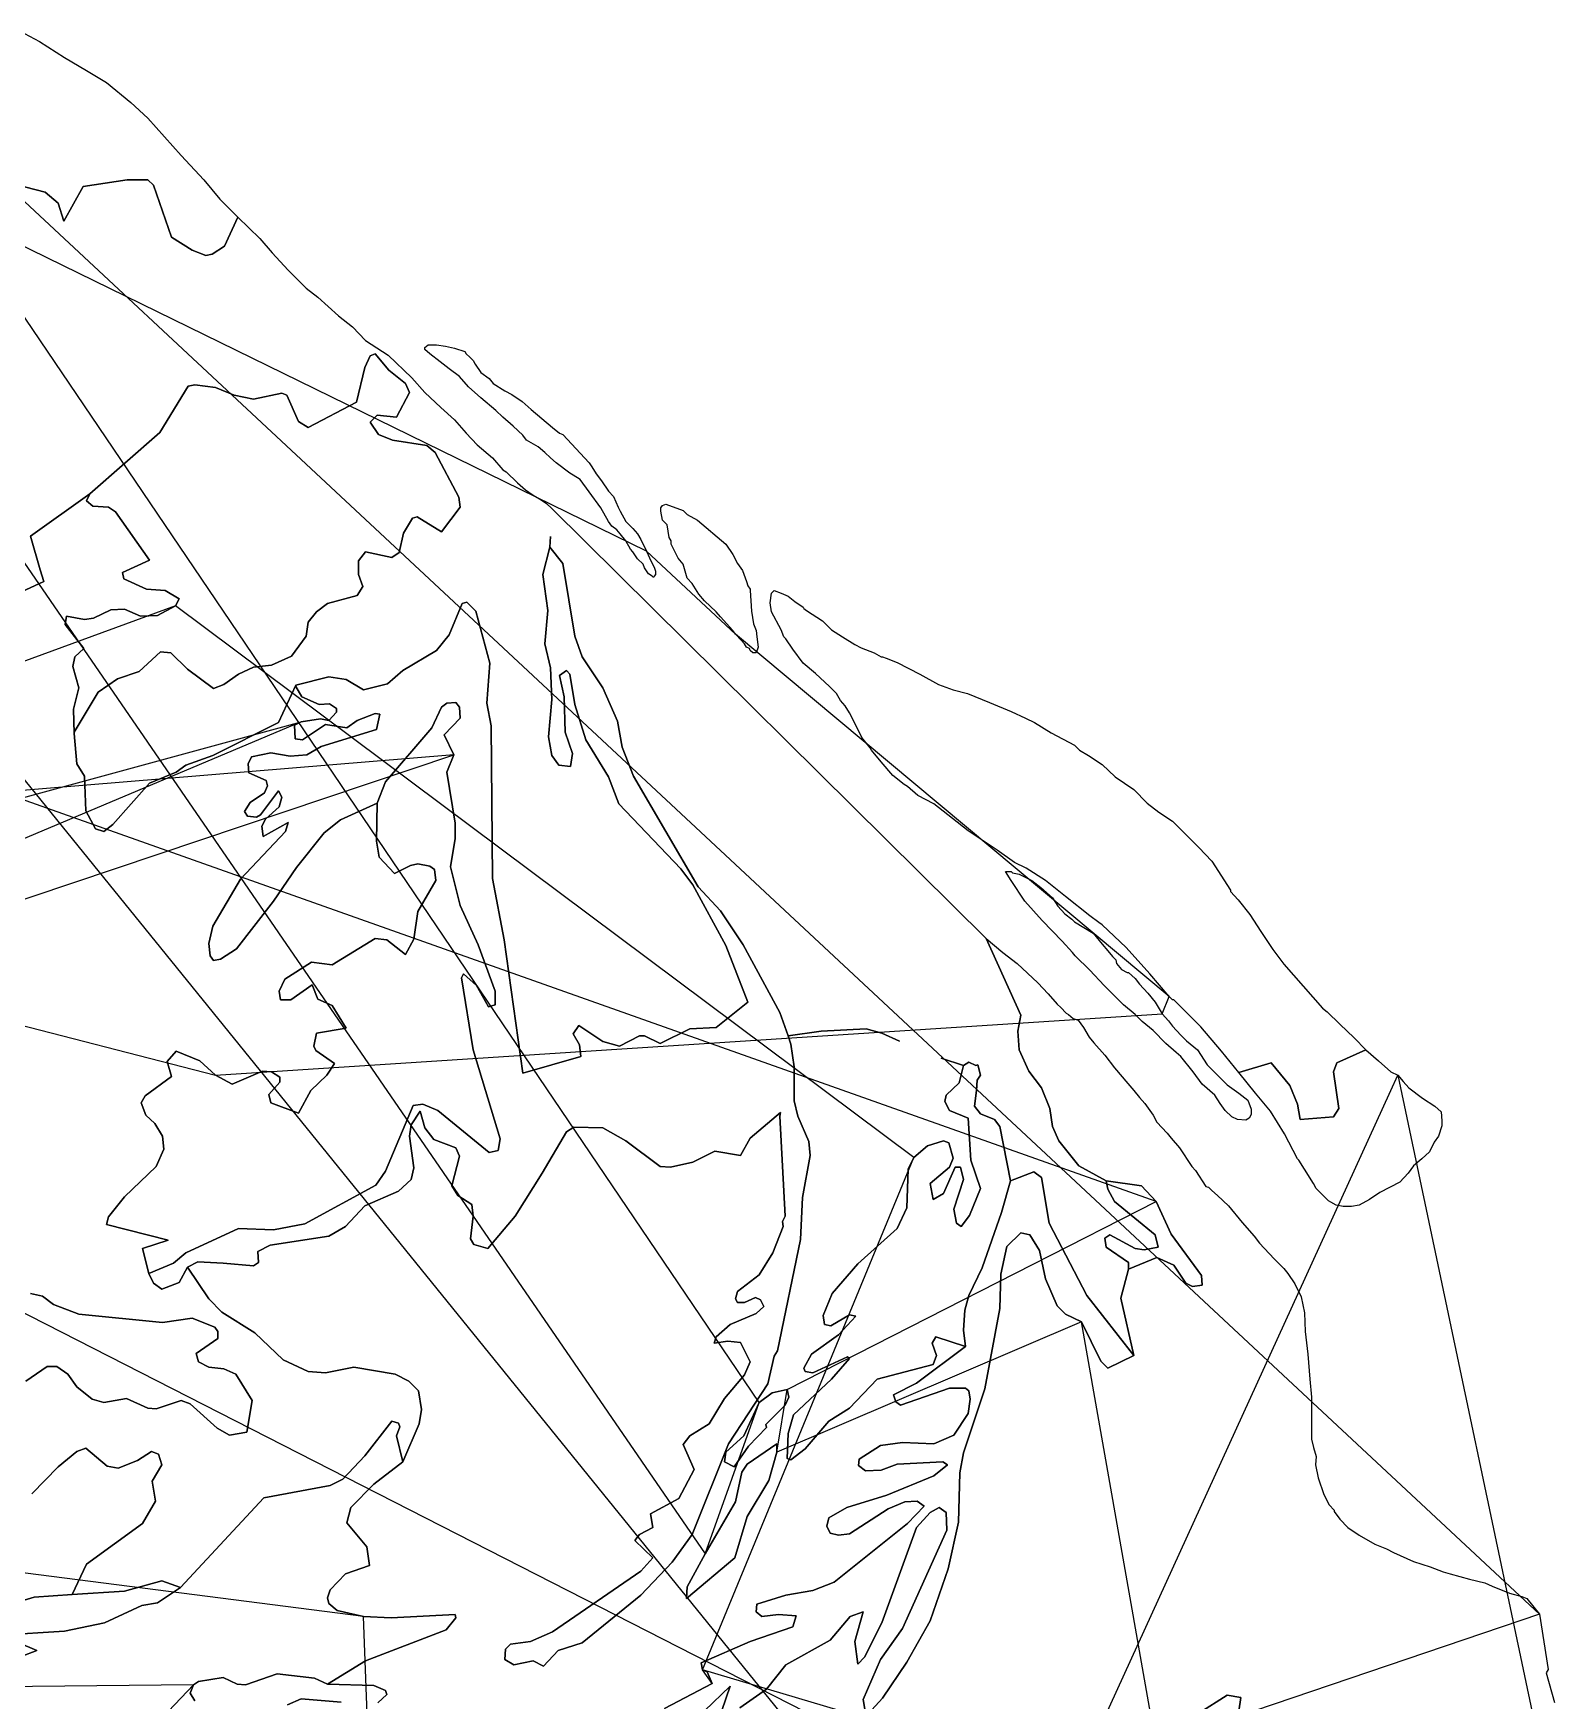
# Model space of a CAD drawing. Header units: metres. Extents: x 604421 to 673112, y 1053712 to 1114253.
# Drawn here: x 637908 to 672276, y 1074910 to 1112574 of the extents above; entities that cross this region are included whole.
import ezdxf

# ---------------------------------------------------------------- set-up
doc = ezdxf.new("R2010")
doc.units = ezdxf.units.M

msp = doc.modelspace()

# ---------------------------------------------------------------- linework, layer by layer
for points in [[(637705.69, 1112574.05), (638048.89, 1112387.05), (638610.39, 1112029.05), (639109.49, 1111732.05), (639561.79, 1111467.05), (640107.79, 1111015.05), (640497.69, 1110656.05), (641246.39, 1109814.05), (641761.09, 1109268.05), (642119.79, 1108831.05), (642525.39, 1108425.05), (642228.99, 1107770.05), (641948.28, 1107583.05), (641807.89, 1107552.05), (641495.99, 1107677.05), (641027.99, 1107973.05), (640622.48, 1109143.05), (640497.69, 1109268.05), (640029.79, 1109268.05), (639031.49, 1109112.05), (638594.79, 1108332.05), (638469.99, 1108737.05), (638173.69, 1108987.05), (637502.99, 1109159.05)], [(634249.6363, 1111991.3527), (671930.839, 1076865.1557), (672132.5235, 1075613.2018), (672087.6611, 1075539.0525), (672275.7684, 1074870.2325)], [(633122.3443, 1107267.5715), (653084.99, 1078229.05), (652679.39, 1077480.05), (652663.79, 1077215.05), (653755.69, 1078135.05), (654036.39, 1079071.05), (654519.99, 1079882.05), (654707.09, 1080521.05), (654707.09, 1080709.04), (654036.39, 1080256.05), (653911.69, 1080069.05), (653771.29, 1079398.05), (653084.99, 1078229.05), (654301.59, 1081644.05), (653958.39, 1080896.05), (653552.89, 1080521.05), (653521.69, 1080303.05), (653740.09, 1080194.05), (654067.59, 1080662.05), (654473.19, 1081083.05), (654457.49, 1081145.05), (654894.28, 1081582.05), (654972.29, 1081769.05), (654941.09, 1081941.05), (654597.89, 1081863.05), (654301.59, 1081644.05), (634905.7485, 1110287.3626)], [(637502.99, 1109159.05), (638173.69, 1108987.05), (638469.99, 1108737.05), (638594.79, 1108332.05), (639031.49, 1109112.05), (640029.79, 1109268.05), (640497.69, 1109268.05), (640622.48, 1109143.05), (641027.99, 1107973.05), (641495.99, 1107677.05), (641807.89, 1107552.05), (641948.28, 1107583.05), (642228.99, 1107770.05), (642525.39, 1108425.05), (643024.49, 1107942.05), (643305.29, 1107614.05), (643663.99, 1107224.05), (644069.49, 1106819.05), (644334.69, 1106616.05), (644802.69, 1106195.05), (645114.59, 1105945.05), (645410.99, 1105633.05), (645925.69, 1105306.05), (646455.99, 1104791.05), (646752.29, 1104464.05), (647111.09, 1104121.05), (647422.99, 1103840.05), (647688.19, 1103543.05), (647937.79, 1103278.05), (648280.89, 1102982.05), (648514.79, 1102717.05), (648592.79, 1102670.05), (648842.39, 1102420.05), (649029.58, 1102264.05), (649201.19, 1102140.05), (649341.49, 1102062.05), (649497.49, 1101952.05), (649622.29, 1101843.05), (649622.2874, 1101842.993), (659433.17, 1092126.02), (660213.05, 1090395.01), (660150.67, 1090036.07), (660181.91, 1089615.04), (660400.2, 1089131.02), (660680.97, 1088757.1), (660868.17, 1088289.09), (660930.61, 1087883.02), (661071.01, 1087556.04), (661523.3, 1086994.08), (662147.18, 1086651.09), (662178.28, 1086464.09), (662334.3, 1086183.08), (663254.63, 1085435.07), (663316.97, 1085154.09), (663004.95, 1085091.1), (662802.31, 1085123.06), (662225.15, 1085435.06), (662116.02, 1085357.05), (662147.19, 1085154.02), (662646.28, 1084811.03), (662646.31, 1084655.09), (662474.66, 1084000.02), (662771.08, 1082705), (661710.46, 1084062.03), (660852.62, 1085700.01), (660680.95, 1086729.05), (660509.4, 1086854.04), (659979.07, 1086651.01), (659745.23, 1087883.04), (659620.28, 1088039), (659308.35, 1088164.07), (659167.97, 1088336.1), (659214.79, 1088694.09), (659230.35, 1088928.07), (659308.4, 1089038.01), (659245.96, 1089272.1), (659199.19, 1089256.08), (659043.33, 1089334.04), (658918.52, 1089256.08), (658419.6368, 1089425.089), (658918.49, 1089256.05), (658824.89, 1088866.05), (658528.49, 1088585.05), (658497.29, 1088445.05), (658606.49, 1088242.05), (659027.69, 1088071.05), (659089.98, 1087119.05), (659308.38, 1086480.05), (659058.79, 1085871.05), (658871.68, 1085622.05), (658762.48, 1085700.05), (658700.09, 1086012.05), (658918.49, 1086682.05), (658856.09, 1086963.05), (658731.29, 1086963.05), (658466.19, 1086370.05), (658232.19, 1086230.05), (658169.79, 1086589.05), (658606.49, 1086963.05), (658684.49, 1087166.05), (658590.89, 1087509.05), (658466.19, 1087556.05), (658107.39, 1087447.05), (657795.49, 1087182.05), (657670.69, 1086916.05), (657639.49, 1086043.05), (657421.09, 1085575.05), (656531.99, 1084779.05), (655954.89, 1084109.05), (655752.19, 1083610.05), (655783.29, 1083407.05), (655923.69, 1083376.05), (656344.79, 1083625.05), (656485.19, 1083594.05), (656095.29, 1083173.05), (655486.99, 1082736.05), (655315.39, 1082424.05), (655346.59, 1082346.05), (655518.19, 1082315.05), (656298.09, 1082674.04), (656344.79, 1082643.05), (655939.29, 1082175.05), (655081.49, 1081364.05), (654956.69, 1080942.05), (654941.09, 1080381.05), (655019.09, 1080350.05), (655346.59, 1080599.05), (655876.99, 1081223.05), (656344.79, 1081520.05), (656968.79, 1082175.05), (658232.19, 1082502.05), (658310.19, 1082705.05), (658216.58, 1082986.05), (658294.59, 1083126.05), (658965.29, 1082908.05), (657857.79, 1082081.05), (657343.09, 1081816.05), (657389.89, 1081660.05), (657499.09, 1081582.05), (658606.49, 1081972.05), (658965.29, 1081972.05), (659043.29, 1081910.05), (659074.49, 1081722.05), (659027.69, 1081395.05), (658700.09, 1080911.05), (658247.79, 1080709.04), (657545.88, 1080740.05), (657046.79, 1080677.05), (656563.19, 1080365.04), (656547.69, 1080225.05), (656703.59, 1080100.05), (657062.29, 1080116.05), (657421.09, 1080256.05), (658450.49, 1080303.05), (658559.69, 1080241.05), (658247.79, 1079991.05), (657187.19, 1079554.05), (656282.49, 1079274.05), (655876.99, 1079040.05), (655830.19, 1078852.05), (655908.19, 1078696.05), (656095.29, 1078650.05), (656344.79, 1078681.05), (657218.29, 1079242.05), (657592.69, 1079398.05), (657873.38, 1079414.05), (658029.39, 1079305.05), (657655.08, 1078915.05), (656001.69, 1077589.05), (655518.19, 1077402.05), (654909.89, 1077293.05), (654254.79, 1077090.05), (654239.19, 1076918.05), (654363.99, 1076809.05), (654738.29, 1076856.05), (655143.79, 1076825.05), (655065.79, 1076575.05), (654098.79, 1076248.05), (652991.39, 1075764.05), (653022.59, 1075608.05), (653131.79, 1075561.05), (653240.98, 1075296.05), (652164.69, 1074735.05)], [(631607.09, 1091720.05), (642026.29, 1089038.05), (642400.59, 1088835.05), (643086.89, 1089131.05), (643289.69, 1089116.05), (643476.79, 1088991.05), (643476.79, 1088882.05), (643227.29, 1088601.05), (643274.08, 1088414.05), (643897.99, 1088180.05), (644178.69, 1088694.05), (644537.49, 1089038.05), (644708.98, 1089303.05), (644287.89, 1089599.05), (644241.19, 1089693.05), (644303.49, 1089989.05), (644974.19, 1090098.05), (644662.29, 1090613.05), (644334.69, 1090753.05), (644209.89, 1091081.05), (643726.39, 1090738.05), (643492.49, 1090738.05), (643461.19, 1090941.05), (643585.99, 1091206.05), (644194.29, 1091596.05), (644662.29, 1091533.05), (645629.29, 1092126.05), (645894.49, 1092095.05), (646315.59, 1091767.05), (646502.79, 1092110.05), (646596.29, 1092734.05), (647001.89, 1093436.05), (646970.69, 1093686.05), (646861.49, 1093764.05), (646596.29, 1093811.05), (646424.79, 1093779.05), (646065.99, 1093592.05), (645722.89, 1093966.05), (645660.49, 1094325.05), (645676.09, 1095183.05), (645863.29, 1095667.05), (646908.29, 1096883.05), (647126.69, 1097351.05), (647251.49, 1097445.05), (647454.19, 1097460.05), (647532.19, 1097351.05), (647547.79, 1097102.05), (647189.09, 1096727.05), (647407.49, 1096275.05), (647251.49, 1095885.05), (647438.69, 1094731.05), (647438.69, 1094388.05), (647329.49, 1093748.05), (647547.79, 1092875.05), (647953.29, 1091986.05), (648343.29, 1090941.05), (648343.29, 1090629.05), (648187.29, 1090582.05), (647922.18, 1091065.05), (647625.79, 1091330.05), (647578.99, 1091237.05), (647844.19, 1089615.05), (648452.49, 1087603.05), (648405.69, 1087338.05), (648202.89, 1087291.05), (647048.69, 1088242.05), (646705.49, 1088383.05), (646487.18, 1088351.05), (645863.29, 1086870.05), (645644.89, 1086558.05), (644038.28, 1085684.05), (643336.49, 1085544.05), (642540.99, 1085575.05), (641355.59, 1085029.05), (641074.79, 1084795.05), (640513.28, 1084561.05), (640372.89, 1085123.05), (640949.98, 1085310.05), (639561.79, 1085669.05), (639608.69, 1085840.05), (639967.39, 1086292.05), (640684.79, 1086979.05), (640856.49, 1087369.05), (640825.29, 1087665.05), (640653.69, 1087946.05), (640450.89, 1088133.05), (640341.69, 1088414.05), (640435.29, 1088570.05), (641027.99, 1089006.05), (640934.39, 1089350.05), (641137.19, 1089584.05), (641667.49, 1089365.05), (642026.29, 1089038.05), (663410.58, 1090426.04), (663551.01, 1090270.06), (663644.47, 1090145.05), (663831.72, 1089942.06), (663956.43, 1089818.07), (664205.99, 1089615.02), (664424.36, 1089272.03), (664642.74, 1089053.03), (664876.76, 1088819.04), (665141.94, 1088632.1), (665344.68, 1088476.07), (665422.7, 1088273.03), (665422.71, 1088149.05), (665375.9, 1088071.09), (665297.9, 1088024.06), (665110.71, 1088039.03), (664985.93, 1088102.07), (664829.99, 1088242.05), (664720.81, 1088398.06), (664596.02, 1088585.08), (664315.21, 1088835), (664112.46, 1089116.01), (663831.68, 1089459.06), (663722.46, 1089552.02), (663488.6, 1089755.04), (663207.81, 1090051.08), (662958.27, 1090254.03), (662802.26, 1090410.06), (662537.08, 1090629.1), (662318.74, 1090847), (662100.39, 1091065.02), (661772.8, 1091408.1), (661445.29, 1091736.01), (661382.87, 1091814.04), (661148.94, 1092064.07), (660696.57, 1092532.02), (660306.64, 1092968.06), (659994.67, 1093436.07), (659869.85, 1093639.03), (659916.68, 1093639.01), (659994.65, 1093639.02), (660025.94, 1093608.09), (660181.91, 1093577.03), (660462.73, 1093436.02), (660665.43, 1093280.09), (660930.54, 1093046), (661055.29, 1092859.09), (661211.23, 1092687.02), (661367.29, 1092563.06), (661429.64, 1092500.07), (661850.79, 1092251.1), (662053.58, 1092001.04), (662178.32, 1091845.1), (662287.45, 1091720.04), (662365.44, 1091642.09), (662381.14, 1091564.08), (662490.34, 1091424.09), (662615.1, 1091362.05), (662646.24, 1091362.08), (662802.28, 1091221.1), (662895.84, 1091097.08), (663082.98, 1090894.08), (663254.54, 1090691), (663410.58, 1090426.04), (663566.46, 1090816.05), (663129.84, 1091330.05), (662599.45, 1091923.05), (662053.62, 1092438.02), (661975.55, 1092485.01), (661772.74, 1092641.06), (661226.84, 1093077.07), (660774.63, 1093436.07), (660337.8, 1093717.07), (660072.72, 1093842.09), (659682.74, 1094122.08), (659027.66, 1094559.08), (658668.94, 1094840.1), (658247.84, 1095167.08), (657888.98, 1095355.09), (657655.07, 1095557.03), (657577.12, 1095604.02), (657327.53, 1095807), (657062.24, 1096119.08), (656843.97, 1096384.01), (656812.74, 1096431.1), (656625.64, 1096665.1), (656500.77, 1096914.07), (656344.82, 1097226.06), (656251.27, 1097382.04), (656142.07, 1097507), (656048.52, 1097663.08), (655892.48, 1097819.02), (655580.56, 1098115.08), (655299.84, 1098349.01), (655065.83, 1098661.01), (654909.9, 1098895.03), (654863.1, 1098942.05), (654800.7, 1099098.06), (654582.31, 1099504.02), (654551.19, 1099706.06), (654582.27, 1099925.06), (654644.72, 1099987.04), (654800.69, 1099925), (654956.66, 1099862.07), (655112.67, 1099738.09), (655299.82, 1099613.03), (655315.41, 1099582.02), (655377.78, 1099535.06), (655736.46, 1099301.02), (655939.3, 1099098.06), (656188.87, 1098942.08), (656469.65, 1098771.09), (656610.01, 1098693.05), (656906.44, 1098583.08), (657062.32, 1098490.07), (657093.47, 1098490.1), (657171.46, 1098459.02), (657421.1, 1098365.09), (657935.76, 1098100), (658356.96, 1097866.04), (658684.5, 1097741.06), (659011.94, 1097663.07), (659511.21, 1097460.1), (659994.69, 1097258.05), (660322.27, 1097102), (660525, 1097008.1), (660899.31, 1096774.06), (661429.66, 1096493.05), (661538.81, 1096384.04), (661741.69, 1096259.08), (662053.59, 1096057.07), (662349.94, 1095776.03), (662771.09, 1095495.1), (663067.37, 1095183.09), (663332.57, 1094980.1), (663644.49, 1094778.11), (663878.46, 1094544.02), (664237.26, 1094185.07), (664533.57, 1093873.08), (664954.69, 1093218), (664954.72, 1093187.02), (665126.33, 1092999), (665391.46, 1092672.05), (665640.97, 1092282.09), (665906.14, 1091876.06), (666155.82, 1091549.04), (666592.52, 1091050.1), (667029.23, 1090551.06), (667138.39, 1090473.04), (667419.14, 1090192.05), (667746.65, 1089880), (668011.76, 1089615.1), (667356.77, 1089318.01), (667278.83, 1089116.03), (667403.58, 1088289.08), (667278.83, 1088102.03), (666530.06, 1088039.02), (666467.74, 1088383.04), (666296.15, 1088804.1), (665874.94, 1089318.04), (665141.92, 1089100.06), (664752.01, 1089584.07), (664283.98, 1090129), (663925.25, 1090488.06), (663675.71, 1090738.01), (663644.45, 1090738.09), (663566.46, 1090816.05), (653771.28, 1099005), (653708.78, 1099082.05), (653428.07, 1099394.07), (653334.52, 1099504.05), (653069.33, 1099753.1), (652944.55, 1099909.07), (652788.54, 1100143.1), (652679.35, 1100268.05), (652585.83, 1100580.1), (652476.69, 1100720.09), (652320.68, 1101032.1), (652320.68, 1101110.06), (652273.86, 1101188.06), (652227.08, 1101469), (652117.86, 1101578.03), (652086.75, 1101781.07), (652086.64, 1101859.04), (652117.91, 1101906.06), (652195.84, 1101937.02), (652585.76, 1101796.1), (652679.34, 1101703.04), (652913.41, 1101578.06), (653552.84, 1101032.09), (653708.76, 1100798.06), (653817.95, 1100595.03), (653927.15, 1100439.1), (654020.74, 1100190.1), (654051.96, 1100096.01), (654098.78, 1100018.01), (654098.8, 1099987.05), (654129.95, 1099519.03), (654176.76, 1099238.08), (654239.14, 1099082.08), (654254.76, 1098942.01), (654286.02, 1098708.02), (654239.18, 1098583.07), (654208.04, 1098583.05), (654161.22, 1098583.07), (654098.73, 1098630.03), (654083.19, 1098677.08), (654020.78, 1098708), (653973.95, 1098786), (653895.99, 1098864.08), (653771.28, 1099005), (651759.2, 1100876.02), (651868.28, 1100642.01), (651930.65, 1100517.07), (651961.96, 1100424.08), (651961.95, 1100346.01), (651930.72, 1100315.01), (651915.17, 1100284.1), (651884.02, 1100315.04), (651805.97, 1100362.05), (651712.4, 1100502.01), (651681.16, 1100580.07), (651556.42, 1100705.07), (651447.22, 1100861), (651400.36, 1100923.07), (651291.15, 1101110.07), (651166.5, 1101266.05), (651088.47, 1101360.06), (650979.27, 1101438.02), (650901.31, 1101547.07), (650729.74, 1101859.01), (650464.57, 1102218.01), (650261.79, 1102498.08), (650105.82, 1102592.11), (650027.79, 1102639.01), (649715.89, 1102873.06), (649591.12, 1102982.04), (649466.28, 1103107.05), (649310.3, 1103231.05), (649045.22, 1103387), (648967.15, 1103497.06), (648748.81, 1103699.1), (648514.79, 1103902.07), (648358.91, 1104058.03), (648015.71, 1104339.08), (647735.03, 1104588.1), (647532.14, 1104822.07), (647298.25, 1104994.08), (647095.47, 1105150.08), (646861.53, 1105337.03), (646752.29, 1105431.03), (646752.32, 1105478.04), (646830.23, 1105540.07), (647017.48, 1105540.05), (647220.3, 1105509.03), (647422.97, 1105462.08), (647657.01, 1105384.06), (647688.22, 1105337.08), (647766.16, 1105259.1), (647844.21, 1105181), (647891.01, 1105103.01), (648015.65, 1104916.06), (648202.92, 1104776.04), (648296.45, 1104666.05), (648561.69, 1104495.05), (648717.69, 1104417.06), (648951.62, 1104261.09), (649154.33, 1104074.02), (649637.84, 1103668.03), (649793.82, 1103543.04), (649871.78, 1103512.06), (650464.59, 1102873.06), (650527.04, 1102779.1), (650620.44, 1102623.1), (650745.31, 1102467.02), (650901.31, 1102233.09), (651010.48, 1102108.03), (651119.67, 1101874.02), (651166.54, 1101781.1), (651291.19, 1101547.03), (651337.98, 1101500.01), (651447.2, 1101391.09), (651556.38, 1101266.01), (651634.41, 1101141.04), (651759.2, 1100876.02), (634997.8822, 1109077.251)], [(671474.48, 1070118.05), (653022.59, 1075608.05), (653131.79, 1075561.05), (653240.98, 1075296.05), (653022.59, 1075608.05), (657795.49, 1087182.05), (658107.39, 1087447.05), (658466.19, 1087556.05), (658590.89, 1087509.05), (658684.49, 1087166.05), (658606.49, 1086963.05), (658169.79, 1086589.05), (658232.19, 1086230.05), (658466.19, 1086370.05), (658731.29, 1086963.05), (658856.09, 1086963.05), (658918.49, 1086682.05), (658700.09, 1086012.05), (658762.48, 1085700.05), (658871.68, 1085622.05), (659058.79, 1085871.05), (659308.38, 1086480.05), (659089.98, 1087119.05), (659027.69, 1088071.05), (658606.49, 1088242.05), (658497.29, 1088445.05), (658528.49, 1088585.05), (658824.89, 1088866.05), (658918.49, 1089256.05), (659043.29, 1089334.05), (659199.18, 1089256.05), (659245.99, 1089272.05), (659308.38, 1089038.05), (659230.39, 1088928.05), (659214.79, 1088694.05), (659167.99, 1088336.05), (659308.38, 1088164.05), (659620.29, 1088039.05), (659745.19, 1087883.05), (659979.08, 1086651.05), (659776.29, 1085934.05), (659339.59, 1084686.05), (659043.29, 1084062.05), (658949.69, 1083734.05), (658918.49, 1083282.05), (658965.29, 1082908.05), (658294.59, 1083126.05), (658216.58, 1082986.05), (658310.19, 1082705.05), (658232.19, 1082502.05), (656968.79, 1082175.05), (656344.79, 1081520.05), (655876.99, 1081223.05), (655346.59, 1080599.05), (655019.09, 1080350.05), (654941.09, 1080381.05), (654956.69, 1080942.05), (655081.49, 1081364.05), (655939.29, 1082175.05), (656344.79, 1082643.05), (656298.09, 1082674.04), (655518.19, 1082315.05), (655346.59, 1082346.05), (655315.39, 1082424.05), (655486.99, 1082736.05), (656095.29, 1083173.05), (656485.19, 1083594.05), (656344.79, 1083625.05), (655923.69, 1083376.05), (655783.29, 1083407.05), (655752.19, 1083610.05), (655954.89, 1084109.05), (656531.99, 1084779.05), (657421.09, 1085575.05), (657639.49, 1086043.05), (657670.69, 1086916.05), (657795.49, 1087182.05), (641121.59, 1099644.05), (641199.59, 1099800.05), (640887.69, 1099987.05), (640466.49, 1100018.05), (639951.78, 1100252.05), (639920.59, 1100393.05), (640528.89, 1100673.05), (639764.59, 1101765.05), (639608.69, 1101874.05), (639249.89, 1101890.05), (639109.49, 1102015.05), (639187.49, 1102171.05), (640762.79, 1103559.05), (641402.29, 1104604.05), (641558.29, 1104635.05), (642026.29, 1104573.05), (642447.39, 1104401.05), (642884.19, 1104308.05), (643523.69, 1104448.05), (643632.79, 1104401.05), (643897.99, 1103809.05), (644116.29, 1103668.05), (645208.19, 1104245.05), (645395.29, 1105025.05), (645520.19, 1105290.05), (645629.29, 1105337.05), (645941.29, 1104963.05), (646315.59, 1104666.05), (646409.19, 1104464.05), (646112.79, 1103902.05), (645676.09, 1103949.05), (645520.19, 1103793.05), (645707.28, 1103512.05), (646019.29, 1103387.05), (646799.19, 1103263.05), (646986.29, 1103107.05), (647516.59, 1102093.05), (647547.79, 1101874.05), (647126.69, 1101313.05), (646580.79, 1101656.05), (646471.59, 1101625.05), (646268.79, 1101282.05), (646175.19, 1100845.05), (646003.69, 1100736.05), (645410.99, 1100861.05), (645254.99, 1100658.05), (645254.99, 1100346.05), (645348.49, 1100081.05), (645223.79, 1099878.05), (644553.09, 1099691.05), (644303.49, 1099504.05), (644116.29, 1099270.05), (644069.49, 1098958.05), (643741.99, 1098505.05), (643289.69, 1098303.05), (642884.19, 1098256.05), (642540.99, 1098100.04), (642213.49, 1097866.05), (641979.49, 1097772.05), (641386.79, 1098209.05), (641012.39, 1098583.05), (640778.49, 1098599.05), (640294.89, 1098162.05), (639811.39, 1097991.05), (639374.69, 1097694.05), (638828.79, 1096790.05), (638828.79, 1096758.05), (638813.19, 1097304.05), (638937.99, 1097788.05), (638797.59, 1098271.05), (638844.28, 1098490.05), (639047.19, 1098677.05), (638625.98, 1099223.05), (638657.19, 1099410.05), (639062.68, 1099332.05), (639265.49, 1099363.05), (639655.39, 1099550.05), (639967.39, 1099566.05), (640326.19, 1099410.05), (640716.09, 1099426.05), (641121.59, 1099644.05), (610690.69, 1088492.05)], [(645691.69, 1074859.05), (645894.49, 1075047.05), (645863.29, 1075140.05), (645598.08, 1075249.05), (644553.09, 1075281.05), (645410.99, 1075811.05), (647235.79, 1076513.05), (647454.19, 1076778.04), (647438.69, 1076856.05), (645987.99, 1076778.04), (645364.19, 1076809.05), (644771.49, 1076949.05), (644584.29, 1077105.05), (644553.09, 1077230.05), (644615.49, 1077417.04), (644958.59, 1077776.05), (645504.49, 1077963.05), (645442.19, 1078384.05), (644989.79, 1078930.05), (645083.39, 1079274.05), (645598.08, 1079804.05), (646253.18, 1080303.05), (646627.49, 1081161.05), (646674.29, 1081488.05), (646611.99, 1081910.05), (646393.59, 1082128.05), (646081.69, 1082284.05), (645145.79, 1082440.05), (644506.29, 1082315.05), (644116.29, 1082346.05), (643554.79, 1082611.05), (642915.29, 1083220.05), (642166.69, 1083688.05), (641870.29, 1083984.05), (641386.79, 1084702.05), (641620.69, 1084826.05), (642197.79, 1084795.05), (642884.19, 1084733.05), (642993.29, 1084811.05), (642977.69, 1085060.05), (643258.49, 1085201.05), (644584.29, 1085403.05), (644958.59, 1085622.05), (645395.29, 1086090.05), (646159.68, 1086417.05), (646440.39, 1086682.05), (646502.79, 1086948.04), (646409.19, 1087665.05), (646440.39, 1087915.05), (646643.19, 1088227.05), (646752.29, 1087852.05), (646955.09, 1087587.04), (647454.19, 1087400.05), (647532.19, 1087213.05), (647360.69, 1086542.05), (647500.99, 1086324.05), (647812.98, 1086121.05), (647844.19, 1085856.05), (647781.79, 1085341.05), (647859.79, 1085216.05), (648171.69, 1085123.05), (648795.69, 1085856.05), (649403.89, 1086823.05), (649949.79, 1087759.05), (650121.39, 1087868.05), (650776.49, 1087852.05), (651291.19, 1087556.05), (652071.09, 1086979.05), (652305.09, 1086963.05), (652804.19, 1087072.05), (653303.29, 1087322.05), (653880.49, 1087228.05), (654098.79, 1087618.05), (654785.09, 1088195.05), (654769.49, 1088117.05), (654894.28, 1085856.05), (654831.89, 1085731.05), (654847.49, 1085622.05), (654613.49, 1085029.05), (654301.59, 1084530.05), (653817.99, 1084156.05), (653771.29, 1083984.05), (653817.99, 1083906.05), (653973.99, 1083906.05), (654223.58, 1084015.05), (654332.79, 1083968.05), (654410.79, 1083812.05), (654239.19, 1083656.04), (653646.49, 1083407.05), (653334.48, 1083126.05), (653287.69, 1082986.05), (653599.69, 1083033.05), (653880.49, 1083001.05), (654098.79, 1082565.05), (653973.99, 1082268.05), (653521.69, 1081738.05), (653178.49, 1081161.05), (652741.79, 1080896.05), (652585.79, 1080693.05), (652835.39, 1080131.05), (652492.29, 1079476.05), (651852.79, 1079133.05), (651899.48, 1078821.05), (651603.19, 1078665.05), (651493.99, 1078525.05), (651899.48, 1078135.05), (651634.39, 1077839.05), (649637.89, 1076466.05), (649138.78, 1076248.05), (648686.49, 1076185.05), (648577.29, 1076076.05), (648561.69, 1075842.05), (648764.39, 1075717.05), (649201.19, 1075811.05), (649435.19, 1075686.05), (649762.69, 1076045.05), (650308.59, 1076216.05), (651634.39, 1077293.05), (652336.29, 1078041.05), (652788.58, 1078665.05), (653615.29, 1080709.04), (654504.29, 1082066.05), (654644.69, 1082689.05), (654722.69, 1082814.05), (655237.49, 1085325.05), (655284.19, 1086277.05), (655455.79, 1087228.05), (655424.59, 1087540.05), (655174.99, 1088117.05), (655096.99, 1088461.05), (655096.99, 1089225.05), (655019.09, 1089740.05), (654956.69, 1089927.05), (655705.29, 1090036.05), (656719.19, 1090083.05), (657077.99, 1089989.05), (657476.8421, 1089808.7994), (657078.02, 1089989.06), (656719.2, 1090083.08), (655705.33, 1090036.07), (654956.7, 1089927.06), (654769.55, 1090457.02), (653942.76, 1091986.07), (653428.05, 1092750), (652928.98, 1093296.03), (651462.83, 1095791.03), (651213.27, 1096447.05), (651104.12, 1097039.05), (650776.44, 1097788.09), (650308.63, 1098490.09), (650136.96, 1098958.08), (649871.77, 1100595.01), (649575.51, 1100970.03), (649589.4973, 1101208.0882), (649575.48, 1100970.05), (649419.49, 1100346.05), (649528.69, 1099535.05), (649466.28, 1098786.05), (649591.09, 1098240.05), (649622.29, 1097523.05), (649544.29, 1096680.05), (649622.29, 1096259.05), (649778.29, 1096041.05), (650043.39, 1096010.05), (650090.19, 1096306.05), (649918.68, 1096790.05), (649902.98, 1097585.05), (649793.78, 1098069.05), (649949.79, 1098178.05), (650027.79, 1098100.04), (650136.99, 1097414.05), (650386.59, 1096618.05), (650901.28, 1095776.05), (651135.28, 1095167.05), (652538.99, 1093701.05), (652804.19, 1093343.05), (653552.89, 1091970.05), (654051.99, 1090691.05), (653334.48, 1090114.05), (652741.79, 1090083.05), (652071.09, 1089755.05), (651712.39, 1089927.05), (651603.19, 1089927.05), (651150.79, 1089693.05), (650776.49, 1089802.05), (650230.59, 1090161.05), (650105.79, 1089973.05), (650246.18, 1089724.05), (650277.39, 1089459.05), (648967.19, 1089084.05), (648546.09, 1092095.05), (648280.89, 1093483.05), (648249.68, 1096930.05), (648156.18, 1097445.05), (648218.49, 1098349.05), (647906.59, 1099519.05), (647703.78, 1099722.05), (647594.59, 1099691.05), (647298.29, 1098989.05), (647017.49, 1098630.05), (646253.18, 1098178.05), (645910.09, 1097881.05), (645364.19, 1097741.05), (644974.19, 1097975.05), (644584.29, 1098037.05), (643835.59, 1097850.05), (643445.69, 1097008.05), (641963.89, 1096259.05), (641355.59, 1096041.05), (641137.19, 1095885.05), (640528.89, 1095635.05), (639702.19, 1094700.05), (639499.49, 1094544.05), (639312.29, 1094606.05), (639093.89, 1095012.05), (639062.68, 1095791.04), (638891.19, 1096072.05), (638828.79, 1096758.05), (638828.79, 1096790.05), (639374.69, 1097694.05), (639811.39, 1097991.05), (640294.89, 1098162.05), (640778.49, 1098599.05), (641012.39, 1098583.05), (641386.79, 1098209.05), (641979.49, 1097772.05), (642213.49, 1097866.05), (642540.99, 1098100.04), (642884.19, 1098256.05), (643289.69, 1098303.05), (643741.99, 1098505.05), (644069.49, 1098958.05), (644116.29, 1099270.05), (644303.49, 1099504.05), (644553.09, 1099691.05), (645223.79, 1099878.05), (645348.49, 1100081.05), (645254.99, 1100346.05), (645254.99, 1100658.05), (645410.99, 1100861.05), (646003.69, 1100736.05), (646175.19, 1100845.05), (646268.79, 1101282.05), (646471.59, 1101625.05), (646580.79, 1101656.05), (647126.69, 1101313.05), (647547.79, 1101874.05), (647516.59, 1102093.05), (646986.29, 1103107.05), (646799.19, 1103263.05), (646019.29, 1103387.05), (645707.28, 1103512.05), (645520.19, 1103793.05), (645676.09, 1103949.05), (646112.79, 1103902.05), (646409.19, 1104464.05), (646315.59, 1104666.05), (645941.29, 1104963.05), (645629.29, 1105337.05), (645520.19, 1105290.05), (645395.29, 1105025.05), (645208.19, 1104245.05), (644116.29, 1103668.05), (643897.99, 1103809.05), (643632.79, 1104401.05), (643523.69, 1104448.05), (642884.19, 1104308.05), (642447.39, 1104401.05), (642026.29, 1104573.05), (641558.29, 1104635.05), (641402.29, 1104604.05), (640762.79, 1103559.05), (639187.49, 1102171.05), (637846.08, 1101219.05)], [(637331.39, 1099816.05), (638142.49, 1100190.05), (638064.49, 1100455.05), (637846.08, 1101219.05), (639187.49, 1102171.05), (639109.49, 1102015.05), (639249.89, 1101890.05), (639608.69, 1101874.05), (639764.59, 1101765.05), (640528.89, 1100673.05), (639920.59, 1100393.05), (639951.78, 1100252.05), (640466.49, 1100018.05), (640887.69, 1099987.05), (641199.59, 1099800.05), (641121.59, 1099644.05), (640716.09, 1099426.05), (640326.19, 1099410.05), (639967.39, 1099566.05), (639655.39, 1099550.05), (639265.49, 1099363.05), (639062.68, 1099332.05), (638657.19, 1099410.05), (638625.98, 1099223.05), (639047.19, 1098677.05), (638844.28, 1098490.05), (638797.59, 1098271.05), (638937.99, 1097788.05), (638813.19, 1097304.05), (638828.79, 1096758.05), (638891.19, 1096072.05), (639062.68, 1095791.04), (639093.89, 1095012.05), (639312.29, 1094606.05), (639499.49, 1094544.05), (639702.19, 1094700.05), (640528.89, 1095635.05), (641137.19, 1095885.05), (641355.59, 1096041.05), (641963.89, 1096259.05), (643445.69, 1097008.05), (643835.59, 1097850.05), (643835.59, 1097819.05), (643975.99, 1097585.05), (644365.89, 1097414.05), (644599.79, 1097429.05), (644755.79, 1097320.05), (644755.79, 1097242.05), (644584.29, 1097055.05), (644397.09, 1097086.05), (643960.29, 1097024.05), (629641.79, 1090987.05)], [(623527.49, 1088258.05), (647407.49, 1096275.05), (647189.09, 1096727.05), (647547.79, 1097102.05), (647532.19, 1097351.05), (647454.19, 1097460.05), (647251.49, 1097445.05), (647126.69, 1097351.05), (646908.29, 1096883.05), (645863.29, 1095667.05), (645676.09, 1095183.05), (644849.39, 1094809.04), (644475.09, 1094512.05), (643851.19, 1093733.05), (643336.49, 1092968.05), (642494.19, 1091892.05), (642135.49, 1091658.05), (641979.49, 1091627.05), (641901.49, 1091736.05), (641870.29, 1092017.05), (641963.89, 1092407.05), (642587.79, 1093467.05), (643601.69, 1094544.05), (643663.99, 1094746.05), (643102.49, 1094434.05), (643071.29, 1094668.05), (643149.29, 1094824.05), (643461.19, 1095105.05), (643523.69, 1095323.05), (643445.69, 1095464.05), (643040.09, 1094918.05), (642946.49, 1094871.05), (642743.79, 1094887.05), (642681.29, 1094996.05), (642806.19, 1095199.05), (643133.69, 1095417.05), (643196.09, 1095573.05), (643164.88, 1095698.05), (642774.99, 1095869.05), (642759.29, 1096072.05), (642837.29, 1096228.05), (643274.08, 1096322.05), (643710.78, 1096244.05), (644085.19, 1096275.05), (644412.69, 1096462.05), (645660.49, 1096852.05), (645738.49, 1097195.05), (645629.29, 1097211.05), (645223.79, 1097055.05), (644989.79, 1096883.05), (644506.29, 1096961.05), (643991.59, 1096618.05), (643819.99, 1096634.05), (643804.39, 1096946.05), (643960.29, 1097024.05), (644397.09, 1097086.05), (644584.29, 1097055.05), (644755.79, 1097242.05), (644755.79, 1097320.05), (644599.79, 1097429.05), (644365.89, 1097414.05), (643975.99, 1097585.05), (643835.59, 1097819.05), (643835.59, 1097850.05), (644584.29, 1098037.05), (644974.19, 1097975.05), (645364.19, 1097741.05), (645910.09, 1097881.05), (646253.18, 1098178.05), (647017.49, 1098630.05), (647298.29, 1098989.05), (647594.59, 1099691.05), (647703.78, 1099722.05), (647906.59, 1099519.05), (648218.49, 1098349.05), (648156.18, 1097445.05), (648249.68, 1096930.05), (648280.89, 1093483.05), (648546.09, 1092095.05), (648967.19, 1089084.05), (650277.39, 1089459.05), (650246.18, 1089724.05), (650105.79, 1089973.05), (650230.59, 1090161.05), (650776.49, 1089802.05), (651150.79, 1089693.05), (651603.19, 1089927.05), (651712.39, 1089927.05), (652071.09, 1089755.05), (652741.79, 1090083.05), (653334.48, 1090114.05), (654051.99, 1090691.05), (653552.89, 1091970.05), (652804.19, 1093343.05), (652538.99, 1093701.05), (651135.28, 1095167.05), (650901.28, 1095776.05), (650386.59, 1096618.05), (650136.99, 1097414.05), (650027.79, 1098100.04), (649949.79, 1098178.05), (649793.78, 1098069.05), (649902.98, 1097585.05), (649918.68, 1096790.05), (650090.19, 1096306.05), (650043.39, 1096010.05), (649778.29, 1096041.05), (649622.29, 1096259.05), (649544.29, 1096680.05), (649622.29, 1097523.05), (649591.09, 1098240.05), (649466.28, 1098786.05), (649528.69, 1099535.05), (649419.49, 1100346.05), (649575.48, 1100970.05), (649871.79, 1100595.05), (650136.99, 1098958.05), (650308.59, 1098490.05), (650776.49, 1097788.05), (651104.09, 1097039.05), (651213.29, 1096447.05), (651462.78, 1095791.04), (652928.99, 1093296.05), (653428.09, 1092750.05), (653942.79, 1091986.05), (654769.49, 1090457.05), (654956.69, 1089927.05), (655019.09, 1089740.05), (655096.99, 1089225.05), (655096.99, 1088461.05), (655174.99, 1088117.05), (655424.59, 1087540.05), (655455.79, 1087228.05), (655284.19, 1086277.05), (655237.49, 1085325.05), (654722.69, 1082814.05), (654644.69, 1082689.05), (654504.29, 1082066.05), (653615.29, 1080709.04), (652788.58, 1078665.05), (652336.29, 1078041.05), (651634.39, 1077293.05), (650308.59, 1076216.05), (649762.69, 1076045.05), (649435.19, 1075686.05), (649201.19, 1075811.05), (648764.39, 1075717.05), (648561.69, 1075842.05), (648577.29, 1076076.05), (648686.49, 1076185.05), (649138.78, 1076248.05), (649637.89, 1076466.05), (651634.39, 1077839.05), (651899.48, 1078135.05), (651493.99, 1078525.05), (651603.19, 1078665.05), (651899.48, 1078821.05), (651852.79, 1079133.05), (652492.29, 1079476.05), (652835.39, 1080131.05), (652585.79, 1080693.05), (652741.79, 1080896.05), (653178.49, 1081161.05), (653521.69, 1081738.05), (653973.99, 1082268.05), (654098.79, 1082565.05), (653880.49, 1083001.05), (653599.69, 1083033.05), (653287.69, 1082986.05), (653334.48, 1083126.05), (653646.49, 1083407.05), (654239.19, 1083656.04), (654410.79, 1083812.05), (654332.79, 1083968.05), (654223.58, 1084015.05), (653973.99, 1083906.05), (653817.99, 1083906.05), (653771.29, 1083984.05), (653817.99, 1084156.05), (654301.59, 1084530.05), (654613.49, 1085029.05), (654847.49, 1085622.05), (654831.89, 1085731.05), (654894.28, 1085856.05), (654769.49, 1088117.05), (654785.09, 1088195.05), (654098.79, 1087618.05), (653880.49, 1087228.05), (653303.29, 1087322.05), (652804.19, 1087072.05), (652305.09, 1086963.05), (652071.09, 1086979.05), (651291.19, 1087556.05), (650776.49, 1087852.05), (650121.39, 1087868.05), (649949.79, 1087759.05), (649403.89, 1086823.05), (648795.69, 1085856.05), (648171.69, 1085123.05), (647859.79, 1085216.05), (647781.79, 1085341.05), (647844.19, 1085856.05), (647812.98, 1086121.05), (647500.99, 1086324.05), (647360.69, 1086542.05), (647532.19, 1087213.05), (647454.19, 1087400.05), (646955.09, 1087587.04), (646752.29, 1087852.05), (646643.19, 1088227.05), (646440.39, 1087915.05), (646409.19, 1087665.05), (646502.79, 1086948.04), (646440.39, 1086682.05), (646159.68, 1086417.05), (645395.29, 1086090.05), (644958.59, 1085622.05), (644584.29, 1085403.05), (643258.49, 1085201.05), (642977.69, 1085060.05), (642993.29, 1084811.05), (642884.19, 1084733.05), (642197.79, 1084795.05), (641620.69, 1084826.05), (641386.79, 1084702.05), (641199.59, 1084358.05), (640809.69, 1084202.05), (640622.48, 1084343.05), (640513.28, 1084561.05), (641074.79, 1084795.05), (641355.59, 1085029.05), (642540.99, 1085575.05), (643336.49, 1085544.05), (644038.28, 1085684.05), (645644.89, 1086558.05), (645863.29, 1086870.05), (646487.18, 1088351.05), (646705.49, 1088383.05), (647048.69, 1088242.05), (648202.89, 1087291.05), (648405.69, 1087338.05), (648452.49, 1087603.05), (647844.19, 1089615.05), (647578.99, 1091237.05), (647625.79, 1091330.05), (647922.18, 1091065.05), (648187.29, 1090582.05), (648343.29, 1090629.05), (648343.29, 1090941.05), (647953.29, 1091986.05), (647547.79, 1092875.05), (647329.49, 1093748.05), (647438.69, 1094388.05), (647438.69, 1094731.05), (647251.49, 1095885.05), (647407.49, 1096275.05), (617787.59, 1093826.04)], [(637846.08, 1101219.05), (638064.49, 1100455.05), (638142.49, 1100190.05), (637331.39, 1099816.05)], [(634788.99, 1099301.05), (667231.99, 1059277.05)], [(652164.69, 1074735.05), (653240.98, 1075296.05), (653131.79, 1075561.05), (653022.59, 1075608.05), (652991.39, 1075764.05), (654098.79, 1076248.05), (655065.79, 1076575.05), (655143.79, 1076825.05), (654738.29, 1076856.05), (654363.99, 1076809.05), (654239.19, 1076918.05), (654254.79, 1077090.05), (654909.89, 1077293.05), (655518.19, 1077402.05), (656001.69, 1077589.05), (657655.08, 1078915.05), (658029.39, 1079305.05), (657873.38, 1079414.05), (657592.69, 1079398.05), (657218.29, 1079242.05), (656344.79, 1078681.05), (656095.29, 1078650.05), (655908.19, 1078696.05), (655830.19, 1078852.05), (655876.99, 1079040.05), (656282.49, 1079274.05), (657187.19, 1079554.05), (658247.79, 1079991.05), (658559.69, 1080241.05), (658450.49, 1080303.05), (657421.09, 1080256.05), (657062.29, 1080116.05), (656703.59, 1080100.05), (656547.69, 1080225.05), (656563.19, 1080365.04), (657046.79, 1080677.05), (657545.88, 1080740.05), (658247.79, 1080709.04), (658700.09, 1080911.05), (659027.69, 1081395.05), (659074.49, 1081722.05), (659043.29, 1081910.05), (658965.29, 1081972.05), (658606.49, 1081972.05), (657499.09, 1081582.05), (657389.89, 1081660.05), (657343.09, 1081816.05), (657857.79, 1082081.05), (658965.29, 1082908.05), (658918.49, 1083282.05), (658949.69, 1083734.05), (659043.29, 1084062.05), (659339.59, 1084686.05), (659776.29, 1085934.05), (659979.08, 1086651.05), (660509.39, 1086854.05), (660680.99, 1086729.05), (660852.59, 1085700.05), (661710.49, 1084062.05), (662771.09, 1082705.05), (662178.28, 1082424.05), (662022.39, 1082580.05), (661585.69, 1083469.05), (654707.09, 1080521.05), (654519.99, 1079882.05), (654036.39, 1079071.05), (653755.69, 1078135.05), (652663.79, 1077215.05), (652679.39, 1077480.05), (653084.99, 1078229.05), (653771.29, 1079398.05), (653911.69, 1080069.05), (654036.39, 1080256.05), (654707.09, 1080709.04), (654707.09, 1080521.05), (654941.09, 1081941.05), (654972.29, 1081769.05), (654894.28, 1081582.05), (654457.49, 1081145.05), (654473.19, 1081083.05), (654067.59, 1080662.05), (653740.09, 1080194.05), (653521.69, 1080303.05), (653552.89, 1080521.05), (653958.39, 1080896.05), (654301.59, 1081644.05), (654597.89, 1081863.05), (654941.09, 1081941.05), (663270.19, 1086183.05), (663613.29, 1085450.05), (664299.68, 1084514.05), (664315.19, 1084296.05), (664096.89, 1084265.05), (663940.89, 1084343.05), (663675.69, 1084748.05), (663285.79, 1084920.05), (662646.29, 1084655.05), (662646.29, 1084811.05), (662147.19, 1085154.05), (662115.99, 1085357.05), (662225.19, 1085435.05), (662802.29, 1085123.05), (663004.99, 1085091.05), (663316.99, 1085154.05), (663254.59, 1085435.05), (662334.29, 1086183.05), (662178.28, 1086464.05), (662147.19, 1086651.05), (662942.69, 1086542.05), (663270.19, 1086183.05), (627692.09, 1098802.05)], [(628846.29, 1092906.05), (643960.29, 1097024.05), (643804.39, 1096946.05), (643819.99, 1096634.05), (643991.59, 1096618.05), (644506.29, 1096961.05), (644989.79, 1096883.05), (645223.79, 1097055.05), (645629.29, 1097211.05), (645738.49, 1097195.05), (645660.49, 1096852.05), (644412.69, 1096462.05), (644085.19, 1096275.05), (643710.78, 1096244.05), (643274.08, 1096322.05), (642837.29, 1096228.05), (642759.29, 1096072.05), (642774.99, 1095869.05), (643164.88, 1095698.05), (643196.09, 1095573.05), (643133.69, 1095417.05), (642806.19, 1095199.05), (642681.29, 1094996.05), (642743.79, 1094887.05), (642946.49, 1094871.05), (643040.09, 1094918.05), (643445.69, 1095464.05), (643523.69, 1095323.05), (643461.19, 1095105.05), (643149.29, 1094824.05), (643071.29, 1094668.05), (643102.49, 1094434.05), (643663.99, 1094746.05), (643601.69, 1094544.05), (642587.79, 1093467.05), (641963.89, 1092407.05), (641870.29, 1092017.05), (641901.49, 1091736.05), (641979.49, 1091627.05), (642135.49, 1091658.05), (642494.19, 1091892.05), (643336.49, 1092968.05), (643851.19, 1093733.05), (644475.09, 1094512.05), (644849.39, 1094809.04), (645676.09, 1095183.05), (645660.49, 1094325.05), (645722.89, 1093966.05), (646065.99, 1093592.05), (646424.79, 1093779.05), (646596.29, 1093811.05), (646861.49, 1093764.05), (646970.69, 1093686.05), (647001.89, 1093436.05), (646596.29, 1092734.05), (646502.79, 1092110.05), (646315.59, 1091767.05), (645894.49, 1092095.05), (645629.29, 1092126.05), (644662.29, 1091533.05), (644194.29, 1091596.05), (643585.99, 1091206.05), (643461.19, 1090941.05), (643492.49, 1090738.05), (643726.39, 1090738.05), (644209.89, 1091081.05), (644334.69, 1090753.05), (644662.29, 1090613.05), (644974.19, 1090098.05), (644303.49, 1089989.05), (644241.19, 1089693.05), (644287.89, 1089599.05), (644708.98, 1089303.05), (644537.49, 1089038.05), (644178.69, 1088694.05), (643897.99, 1088180.05), (643274.08, 1088414.05), (643227.29, 1088601.05), (643476.79, 1088882.05), (643476.79, 1088991.05), (643289.69, 1089116.05), (643086.89, 1089131.05), (642400.59, 1088835.05), (642026.29, 1089038.05), (641667.49, 1089365.05), (641137.19, 1089584.05), (640934.39, 1089350.05), (641027.99, 1089006.05), (640435.29, 1088570.05), (640341.69, 1088414.05), (640450.89, 1088133.05), (640653.69, 1087946.05), (640825.29, 1087665.05), (640856.49, 1087369.05), (640684.79, 1086979.05), (639967.39, 1086292.05), (639608.69, 1085840.05), (639561.79, 1085669.05), (640949.98, 1085310.05), (640372.89, 1085123.05), (640513.28, 1084561.05), (640622.48, 1084343.05), (640809.69, 1084202.05), (641199.59, 1084358.05), (641386.79, 1084702.05), (641870.29, 1083984.05), (642166.69, 1083688.05), (642915.29, 1083220.05), (643554.79, 1082611.05), (644116.29, 1082346.05), (644506.29, 1082315.05), (645145.79, 1082440.05), (646081.69, 1082284.05), (646393.59, 1082128.05), (646611.99, 1081910.05), (646674.29, 1081488.05), (646627.49, 1081161.05), (646253.18, 1080303.05), (646112.79, 1080896.05), (646190.79, 1081098.05), (646159.68, 1081176.05), (646003.69, 1081223.05), (645395.29, 1080443.05), (644896.19, 1079913.05), (644615.49, 1079773.05), (643118.09, 1079492.05), (641230.79, 1077464.05), (640809.69, 1077620.05), (639967.39, 1077386.05), (638781.99, 1077308.05), (639109.49, 1077995.05), (640372.89, 1078915.05), (640669.29, 1079414.05), (640591.29, 1079866.05), (640809.69, 1080241.05), (640731.68, 1080475.05), (640575.69, 1080537.05), (640263.69, 1080334.05), (639826.99, 1080163.05), (639577.49, 1080209.05), (639093.89, 1080615.05), (638891.19, 1080537.05), (638469.99, 1080194.05), (637877.29, 1079585.05)], [(617787.59, 1093826.04), (666077.79, 1069182.05)], [(656765.98, 1074610.05), (657093.48, 1074969.05), (657639.49, 1075780.05), (658169.79, 1076716.05), (658575.29, 1077885.05), (658809.29, 1078946.05), (658840.49, 1080053.05), (658918.49, 1080506.05), (659401.99, 1081956.05), (659745.19, 1083766.05), (659760.69, 1084546.05), (659901.09, 1085169.05), (660213.09, 1085481.05), (660415.78, 1085435.05), (660634.19, 1085076.05), (660774.59, 1084436.05), (661039.69, 1083828.05), (661226.89, 1083641.05), (661585.69, 1083469.05), (662022.39, 1082580.05), (662178.28, 1082424.05), (662771.09, 1082705.05), (662474.69, 1084000.04), (662646.29, 1084655.05), (663285.79, 1084920.05), (663675.69, 1084748.05), (663940.89, 1084343.05), (664096.89, 1084265.05), (664315.19, 1084296.05), (664299.68, 1084514.05), (663613.29, 1085450.05), (663270.19, 1086183.05), (662942.69, 1086542.05), (662147.19, 1086651.05), (661523.29, 1086994.05), (661070.99, 1087556.05), (660930.59, 1087883.05), (660868.18, 1088289.05), (660680.99, 1088757.05), (660400.19, 1089131.05), (660181.89, 1089615.05), (660150.69, 1090036.05), (660213.09, 1090395.05), (659433.19, 1092126.05), (659807.49, 1091814.05), (660135.09, 1091564.05), (660602.99, 1091128.05), (660836.99, 1090878.04), (661039.69, 1090644.05), (661117.69, 1090566.05), (661242.49, 1090441.05), (661289.29, 1090410.05), (661398.49, 1090317.05), (661507.69, 1090285.05), (661632.49, 1090114.05), (661757.19, 1089896.04), (661866.39, 1089771.05), (662115.99, 1089490.05), (662334.29, 1089209.05), (662630.68, 1088850.05), (662771.09, 1088694.05), (662895.79, 1088539.05), (663020.69, 1088398.05), (663207.79, 1088133.05), (663285.79, 1087977.05), (663519.78, 1087727.05), (663613.29, 1087618.05), (663800.49, 1087400.05), (664081.29, 1086979.05), (664159.29, 1086885.05), (664393.19, 1086526.05), (664455.59, 1086511.05), (664533.59, 1086433.05), (664658.39, 1086324.05), (664907.99, 1086090.05), (665219.89, 1085715.05), (665485.09, 1085403.05), (665609.78, 1085247.05), (665937.39, 1084889.05), (666155.79, 1084670.05), (666249.29, 1084561.05), (666405.29, 1084327.05), (666545.69, 1084031.05), (666623.68, 1083672.05), (666639.29, 1083251.05), (666701.69, 1082736.05), (666748.49, 1082175.05), (666779.69, 1081769.05), (666779.69, 1081208.05), (666779.69, 1080818.05), (666826.49, 1080631.05), (666888.79, 1080428.05), (666873.19, 1080241.05), (666935.69, 1079944.05), (667060.38, 1079570.05), (667185.19, 1079336.05), (667294.39, 1079211.05), (667294.39, 1079180.05), (667419.19, 1079008.05), (667606.28, 1078821.05), (667855.89, 1078650.05), (668214.69, 1078447.05), (668479.79, 1078338.05), (668635.79, 1078260.05), (669088.09, 1078057.05), (669462.49, 1077932.05), (669758.79, 1077823.05), (669914.79, 1077776.05), (670351.49, 1077651.05), (670694.69, 1077573.05), (670866.19, 1077495.05), (671256.19, 1077339.05), (671536.89, 1077261.05), (671643.8732, 1077218.531), (671773.3718, 1077059.064), (671930.839, 1076865.1557), (646627.49, 1068277.05)], [(659682.79, 1069213.08), (668729.33, 1089038.06), (668854.14, 1088897.06), (668978.85, 1088757.06), (669290.89, 1088523.02), (669571.67, 1088336.07), (669711.98, 1088211.07), (669727.63, 1088008.08), (669727.58, 1087899.02), (669649.57, 1087665.07), (669556, 1087525.06), (669446.77, 1087306), (669275.27, 1087150.03), (669088.08, 1086994), (668963.27, 1086823.1), (668776.19, 1086620.06), (668323.79, 1086386.05), (668089.75, 1086230.03), (667855.91, 1086105.09), (667684.27, 1086074), (667497.24, 1086074.03), (667341.23, 1086105.07), (667216.44, 1086168.1), (667169.57, 1086199.08), (666888.8, 1086480.06), (666826.54, 1086589.05), (666623.67, 1086916.06), (666498.91, 1087119.01), (666467.72, 1087150.05), (666171.33, 1087712.01), (665859.35, 1088227.1), (665516.29, 1088632.02), (665141.92, 1089100.06), (665874.94, 1089318.04), (666296.15, 1088804.1), (666467.74, 1088383.04), (666530.06, 1088039.02), (667278.83, 1088102.03), (667403.58, 1088289.08), (667278.83, 1089116.03), (667356.77, 1089318.01), (668011.76, 1089615.1), (668292.71, 1089365.09), (668573.44, 1089116.09), (668729.33, 1089038.06), (672263.396, 1072294.7846)], [(663488.59, 1072660.05), (661585.69, 1083469.05), (661226.89, 1083641.05), (661039.69, 1083828.05), (660774.59, 1084436.05), (660634.19, 1085076.05), (660415.78, 1085435.05), (660213.09, 1085481.05), (659901.09, 1085169.05), (659760.69, 1084546.05), (659745.19, 1083766.05), (659401.99, 1081956.05), (658918.49, 1080506.05), (658840.49, 1080053.05), (658809.29, 1078946.05), (658575.29, 1077885.05), (658169.79, 1076716.05), (657639.49, 1075780.05), (657093.48, 1074969.05), (656765.98, 1074610.05)], [(637846.08, 1084109.05), (638111.29, 1084046.05), (638360.79, 1083859.05), (638937.99, 1083641.05), (640825.29, 1083454.05), (641495.99, 1083547.05), (642010.69, 1083345.05), (642072.99, 1083251.05), (642072.99, 1083095.05), (641589.49, 1082752.05), (641636.29, 1082565.05), (641870.29, 1082440.05), (642213.49, 1082409.05), (642478.59, 1082284.05), (642852.99, 1081691.04), (642728.18, 1080974.05), (642338.19, 1080911.05), (642057.48, 1081067.05), (641449.19, 1081613.05), (641246.39, 1081691.04), (640684.79, 1081504.05), (640497.69, 1081520.05), (640014.19, 1081738.05), (639499.49, 1081644.05), (639234.29, 1081722.05), (638891.19, 1082003.05), (638688.39, 1082284.05), (638438.79, 1082455.05), (638220.49, 1082455.05), (637736.88, 1082128.05)], [(637736.88, 1082128.05), (638220.49, 1082455.05), (638438.79, 1082455.05), (638688.39, 1082284.05), (638891.19, 1082003.05), (639234.29, 1081722.05), (639499.49, 1081644.05), (640014.19, 1081738.05), (640497.69, 1081520.05), (640684.79, 1081504.05), (641246.39, 1081691.04), (641449.19, 1081613.05), (642057.48, 1081067.05), (642338.19, 1080911.05), (642728.18, 1080974.05), (642852.99, 1081691.04), (642478.59, 1082284.05), (642213.49, 1082409.05), (641870.29, 1082440.05), (641636.29, 1082565.05), (641589.49, 1082752.05), (642072.99, 1083095.05), (642072.99, 1083251.05), (642010.69, 1083345.05), (641495.99, 1083547.05), (640825.29, 1083454.05), (638937.99, 1083641.05), (638360.79, 1083859.05), (638111.29, 1084046.05), (637846.08, 1084109.05)], [(636567.09, 1075499.05), (637986.49, 1076045.05), (637175.39, 1076388.05), (638610.39, 1076482.05), (639514.99, 1076669.05), (640357.29, 1077059.05), (640716.09, 1077121.05), (641230.79, 1077464.05), (643118.09, 1079492.05), (644615.49, 1079773.05), (644896.19, 1079913.05), (645395.29, 1080443.05), (646003.69, 1081223.05), (646159.68, 1081176.05), (646190.79, 1081098.05), (646112.79, 1080896.05), (646253.18, 1080303.05), (645598.08, 1079804.05), (645083.39, 1079274.05), (644989.79, 1078930.05), (645442.19, 1078384.05), (645504.49, 1077963.05), (644958.59, 1077776.05), (644615.49, 1077417.04), (644553.09, 1077230.05), (644584.29, 1077105.05), (644771.49, 1076949.05), (645364.19, 1076809.05), (620454.79, 1080007.05)], [(637877.29, 1079585.05), (638469.99, 1080194.05), (638891.19, 1080537.05), (639093.89, 1080615.05), (639577.49, 1080209.05), (639826.99, 1080163.05), (640263.69, 1080334.05), (640575.69, 1080537.05), (640731.68, 1080475.05), (640809.69, 1080241.05), (640591.29, 1079866.05), (640669.29, 1079414.05), (640372.89, 1078915.05), (639109.49, 1077995.05), (638781.99, 1077308.05), (637924.09, 1077246.05), (636520.28, 1076825.05)], [(656703.59, 1074625.05), (656656.78, 1074937.05), (657046.79, 1075842.05), (657545.88, 1076544.05), (658544.19, 1078759.05), (658528.49, 1079164.05), (658372.49, 1079274.05), (658169.79, 1079164.05), (657857.79, 1078821.05), (657077.99, 1076669.05), (656687.99, 1075889.05), (656531.99, 1075733.05), (656469.69, 1076248.05), (656656.78, 1076918.05), (656360.49, 1076809.05), (655908.19, 1076279.05), (654909.89, 1075717.05), (654473.19, 1075171.05), (653864.79, 1074750.05)], [(653864.79, 1074750.05), (654473.19, 1075171.05), (654909.89, 1075717.05), (655908.19, 1076279.05), (656360.49, 1076809.05), (656656.78, 1076918.05), (656469.69, 1076248.05), (656531.99, 1075733.05), (656687.99, 1075889.05), (657077.99, 1076669.05), (657857.79, 1078821.05), (658169.79, 1079164.05), (658372.49, 1079274.05), (658528.49, 1079164.05), (658544.19, 1078759.05), (657545.88, 1076544.05), (657046.79, 1075842.05), (656656.78, 1074937.05), (656703.59, 1074625.05)], [(636520.28, 1076825.05), (637924.09, 1077246.05), (638781.99, 1077308.05), (639967.39, 1077386.05), (640809.69, 1077620.05), (641230.79, 1077464.05), (640716.09, 1077121.05), (640357.29, 1077059.05), (639514.99, 1076669.05), (638610.39, 1076482.05), (637175.39, 1076388.05)], [(646016.9966, 1059588.5868), (645364.19, 1076809.05), (645987.99, 1076778.04), (647438.69, 1076856.05), (647454.19, 1076778.04), (647235.79, 1076513.05), (645410.99, 1075811.05), (644553.09, 1075281.05), (644256.69, 1075421.05), (643414.49, 1075515.05), (642696.99, 1075265.05), (642509.79, 1075281.05), (642197.79, 1075437.05), (641636.29, 1075343.05), (641527.19, 1075265.05), (641449.19, 1075078.05), (641558.29, 1074906.05)], [(637175.39, 1076388.05), (637986.49, 1076045.05), (636567.09, 1075499.05)], [(639109.49, 1072723.05), (641527.19, 1075265.05), (641636.29, 1075343.05), (642197.79, 1075437.05), (642509.79, 1075281.05), (642696.99, 1075265.05), (643414.49, 1075515.05), (644256.69, 1075421.05), (644553.09, 1075281.05), (645598.08, 1075249.05), (645863.29, 1075140.05), (645894.49, 1075047.05), (645691.69, 1074859.05)], [(641558.29, 1074906.05), (641449.19, 1075078.05), (641527.19, 1075265.05), (632059.39, 1075171.05)], [(643648.39, 1074813.04), (643960.29, 1074953.05), (644864.99, 1074875.05)], [(644864.99, 1074875.05), (643960.29, 1074953.05), (643648.39, 1074813.04)], [(653459.29, 1074688.05), (653646.49, 1075234.05), (652492.29, 1074126.05)], [(652492.29, 1074126.05), (653646.49, 1075234.05), (653459.29, 1074688.05)], [(664237.29, 1074625.05), (664876.79, 1075031.05), (665188.69, 1074984.05), (665141.89, 1074672.05)], [(665141.89, 1074672.05), (665188.69, 1074984.05), (664876.79, 1075031.05), (664237.29, 1074625.05)]]:
    msp.add_lwpolyline(points)

doc.saveas('drawing.dxf')
